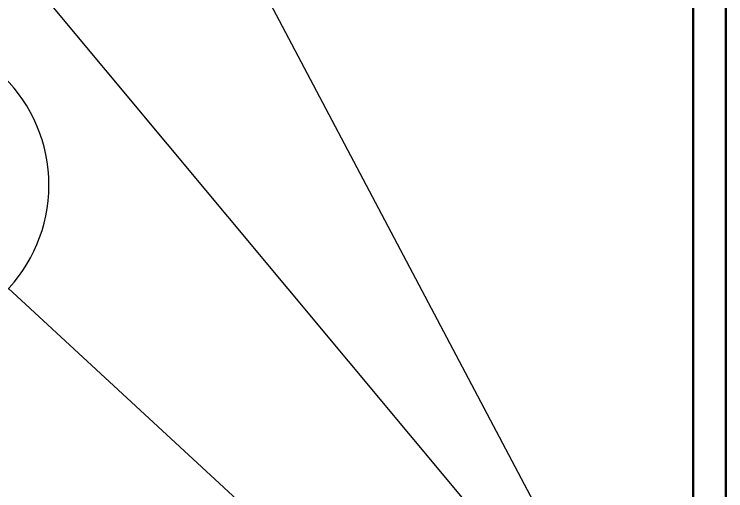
# Model space of a CAD drawing. Header units: millimetres. Extents: x -2829 to 3000, y -2259 to 2421.
# Drawn here: x 2046.8 to 2221.5, y 1452.2 to 1569.3 of the extents above; entities that cross this region are included whole.
import ezdxf

# ---------------------------------------------------------------- set-up
doc = ezdxf.new("R2010")
doc.units = ezdxf.units.MM
doc.header["$LTSCALE"] = 7.142857
doc.layers.add('Symbol (ISO)', color=7, linetype='Continuous', lineweight=25)
doc.layers.add('Visible (ISO)', color=7, linetype='Continuous', lineweight=50)

# ---------------------------------------------------------------- blocks, each defined once
blk = doc.blocks.new('Balloon12')
at = {"layer": 'Symbol (ISO)'}
blk.add_line((302.432, 195.422), (286.345, 210.272), dxfattribs=at)
blk.add_arc((282.499, 213.822), 5.25, 270, 90, dxfattribs=at)
blk = doc.blocks.new('Balloon13')
at = {"layer": 'Symbol (ISO)'}
blk.add_line((305.531, 198.789), (285.859, 222.394), dxfattribs=at)
blk = doc.blocks.new('Balloon14')
at = {"layer": 'Symbol (ISO)'}
blk.add_line((306.327, 199.322), (287.061, 235.766), dxfattribs=at)

msp = doc.modelspace()

# ---------------------------------------------------------------- linework, layer by layer
at = {"layer": 'Visible (ISO)'}
for p, q in [((2213.542, 1407.245), (2213.542, 1785.148)), ((2221.542, 1407.245), (2221.542, 1785.148))]:
    msp.add_line(p, q, dxfattribs=at)

# ---------------------------------------------------------------- block references
at = {"layer": 'Symbol (ISO)', "xscale": 7.142857142857142, "yscale": 7.142857142857142, "zscale": 7.142857142857142}
for name in ['Balloon14', 'Balloon13', 'Balloon12']:
    msp.add_blockref(name, (0, 0), dxfattribs=at)

doc.saveas('drawing.dxf')
